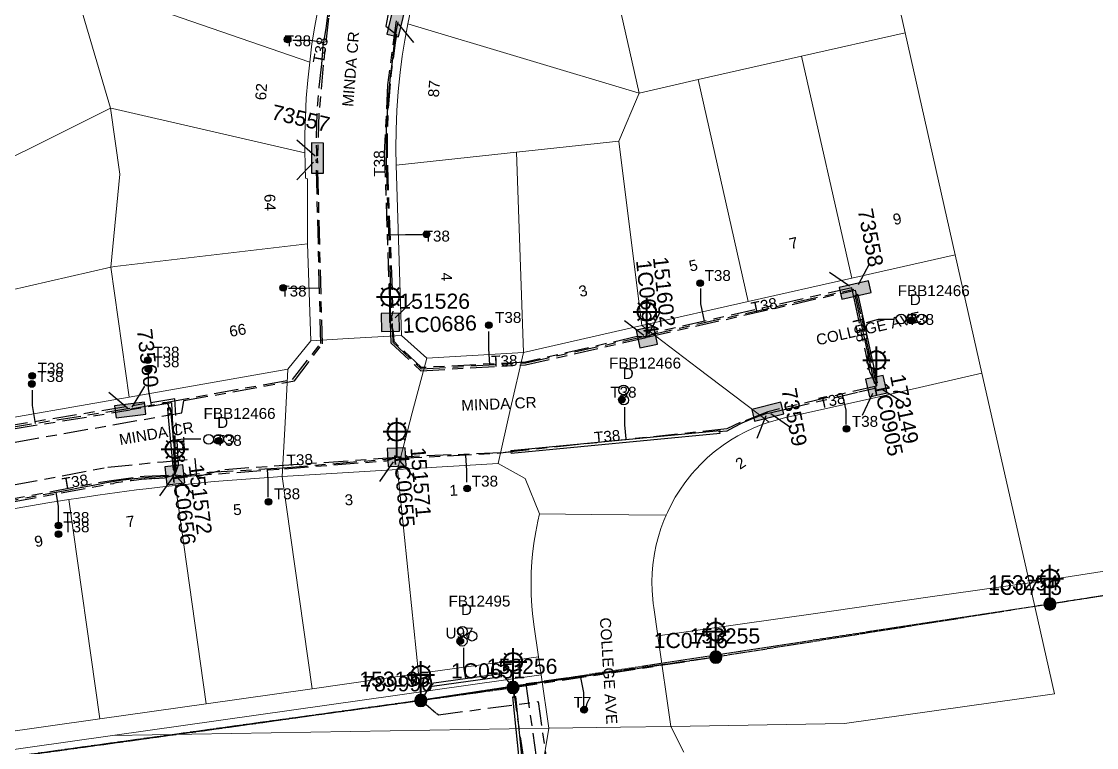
# Model space of a CAD drawing. Header units: metres. Extents: x 300268 to 302887, y 6172399 to 6173904.
# Drawn here: x 301423.8 to 301601.1, y 6173364.4 to 6173484.1 of the extents above; entities that cross this region are included whole.
import ezdxf
from ezdxf.enums import TextEntityAlignment as Align

# ---------------------------------------------------------------- set-up
doc = ezdxf.new("R2010")
doc.units = ezdxf.units.M
doc.linetypes.add('Cable Exist OH', pattern=[1, 1, 0])
doc.linetypes.add('Cable Exist UG', pattern=[8.2, 4, -1.2, 1.8, -1.2])
doc.layers.get('0').update_dxf_attribs({"color": 6})
doc.layers.add('Cadastre Land Parcels_SP_EXT', color=9, linetype='Continuous', lineweight=5)
doc.layers.add('Cadastre Roads_SP_EXT', color=9, linetype='Continuous', lineweight=5)
for name, color, linetype in [('Duct_SP_EXT', 7, 'Continuous'), ('Equip_SP_SL_EXT', 7, 'Continuous'), ('Mains_HV_EXT', 7, 'Continuous'), ('Mains_LV_EXT', 7, 'Continuous'), ('Mains_SL_EXT', 7, 'Continuous'), ('Mains_TR_EXT', 7, 'Continuous'), ('SupportsOH_SP_TR_HV_LV_SL_EXT', 7, 'Continuous'), ('SupportsUG_SP_LV_EXT', 7, 'Continuous'), ('SupportsUG_SP_LV_SL_EXT', 7, 'Continuous'), ('Trench_SP_EXT', 7, 'Continuous')]:
    doc.layers.add(name, color=color, linetype=linetype)
doc.styles.add('COLUMN_LABEL', font='arial.ttf')
doc.styles.add('iecARIAL', font='arial.ttf', dxfattribs={"height": 2})
doc.styles.add('POLE_LABEL', font='arial.ttf')
doc.styles.get("Standard").update_dxf_attribs({"font": 'arial.ttf'})

# ---------------------------------------------------------------- blocks, each defined once
blk = doc.blocks.new('COLUMN_EXT')
blk.add_hatch(color=256).paths.add_polyline_path([(-1.49, 1.48), (-1.49, -1.49), (1.48, -1.49), (1.48, 1.48)])
blk.add_lwpolyline([(-1.49, -1.49), (1.48, -1.49), (1.48, 1.48), (-1.49, 1.48)], close=True)
for tag, height, style, flags, p in [('ASSET_NUM', 2.5, 'COLUMN_LABEL', 8, (2, 2)), ('STRUCTURE_PLANT_NUMBER', 0.2, 'POLE_LABEL', 9, (1.81, 0.03)), ('STREET_CODE', 0.2, 'COLUMN_LABEL', 9, (1.81, -0.2))]:
    blk.add_attdef(tag, text='', height=height, dxfattribs=dict(style=style, flags=flags)).set_placement(p, align=Align.MIDDLE_LEFT)
at = {"flags": 9}
for tag, p in [('COLUMN_TYPE', (1.81, -0.4)), ('OWNED_BY', (1.81, -0.6)), ('STATE', (1.81, -0.8)), ('USAGE', (1.81, -1)), ('STREETNAME', (1.81, -1.6)), ('SUBURB', (1.81, -1.8)), ('LEGEND', (1.81, -1.2)), ('LOCATION', (1.81, -1.4)), ('NOTES', (1.81, -2))]:
    blk.add_attdef(tag, text='', height=0.2, dxfattribs=at).set_placement(p, align=Align.MIDDLE_LEFT)
at = {"flags": 1}
blk.add_attdef('Z', (1.81, -2.35), '', height=0.2, dxfattribs=at)
blk = doc.blocks.new('PILLAR_EXT')
blk.add_hatch(color=256).paths.add_polyline_path([(-2.475, 0.99), (-2.475, -0.99), (2.475, -0.99), (2.475, 0.99)])
blk.add_lwpolyline([(-2.475, -0.99), (2.475, -0.99), (2.475, 0.99), (-2.475, 0.99)], close=True)
at = {"style": 'iecARIAL', "flags": 8}
blk.add_attdef('ASSET_NUM', (1.5, 3.5), '', height=2.5, dxfattribs=at)
for tag, p, flags in [('OWNED_BY', (0, -0.2), 9), ('STATE', (0, -0.4), 9), ('SUPPORT_TYPE', (0, -0.6), 9), ('STREETNAME', (0, -1.8), 9), ('USAGE', (0, -0.8), 9), ('LEGEND', (0, -1), 9), ('LOCATION', (0, -1.2), 9), ('NOTES', (0, -1.4), 9), ('PARENT', (0, -1.6), 9), ('SUBURB', (0, -2), 1)]:
    blk.add_attdef(tag, p, '', height=0.2, dxfattribs=dict(flags=flags))
blk = doc.blocks.new('DUCT_EXT')
blk.add_circle((0, 0.8), 0.8)
at = {"flags": 1}
blk.add_attdef('Z', (0, 0), '', height=0.2, dxfattribs=at)
at = {"flags": 9}
for tag, p in [('DUCT_CODE', (0, 0)), ('XSECT_TYPE', (0, -0.2)), ('STATE', (0, -0.6)), ('FB_REFERENCE', (0, -0.4)), ('NOTES', (0, -0.8))]:
    blk.add_attdef(tag, text='', height=0.2, dxfattribs=at).set_placement(p, align=Align.MIDDLE_LEFT)
blk = doc.blocks.new('SL_LANTERN_EXT')
at = {"lineweight": 40}
for p, q in [((-1.46, 5.68), (-1.06, 5.28)), ((0, 1.97), (0, 6.47)), ((1.46, 5.68), (1.06, 5.28)), ((-2.25, 4.22), (2.25, 4.22)), ((-1.46, 2.76), (-1.06, 3.16)), ((0, 0), (0, 2.72)), ((1.46, 2.76), (1.06, 3.16))]:
    blk.add_line(p, q, dxfattribs=at)
blk.add_circle((0, 4.22), 1.5, dxfattribs=at)
at = {"style": 'iecARIAL', "flags": 8}
blk.add_attdef('ASSET_NUM', (1.5, 1.5), '', height=2.5, dxfattribs=at)
for tag, p, height, flags in [('OPERATING_VOLTAGE', (0.98, -1.65), 0.2, 9), ('ORIENTATION', (0.98, -1.85), 0.2, 9), ('CONSTRUCTED_VOLTAGE', (0.98, -0.65), 0.2, 9), ('CONTROL_TYPE', (0.98, -0.85), 0.2, 9), ('LANTERN_PURPOSE', (0.98, -1.05), 0.2, 9), ('LANTERN_TYPE', (0.98, -1.25), 0.2, 9), ('NO_PHASES', (0.98, -1.45), 0.2, 9), ('LNUMBER', (2.18, -3.25), 2.5, 8), ('OWNED_BY', (0.98, -2.05), 0.2, 9), ('STATE', (0.98, -2.25), 0.2, 9), ('USAGE', (0.98, -2.45), 0.2, 9), ('CEXIST', (0.98, -2.65), 0.2, 9), ('CNEW', (0.98, -2.85), 0.2, 9), ('CNUMBER', (0.98, -3.05), 0.2, 9), ('CREMOVE', (0.98, -3.25), 0.2, 9), ('CREPLACE', (0.98, -3.45), 0.2, 9), ('LKINGHEIGHT', (0.98, -3.65), 0.2, 9), ('LBRACKET', (0.98, -3.85), 0.2, 9), ('LBRACKETVOCAB', (0.98, -4.05), 0.2, 9), ('LCATEGORY', (0.98, -4.25), 0.2, 9), ('LCHARGE1', (0.98, -4.45), 0.2, 9), ('LCHARGE1PERCENT', (0.98, -4.65), 0.2, 9), ('LCHARGE2', (0.98, -4.85), 0.2, 9), ('LCHARGE2PERCENT', (0.98, -5.05), 0.2, 9), ('LCHARGE3', (0.98, -5.25), 0.2, 9), ('LCHARGE3PERCENT', (0.98, -5.45), 0.2, 9), ('LEXIST', (0.98, -5.65), 0.2, 9), ('LLAMP', (0.98, -5.85), 0.2, 9), ('LLAMPVOCAB', (0.98, -6.05), 0.2, 9), ('LMAST', (0.98, -6.25), 0.2, 9), ('LMASTVOCAB', (0.98, -6.45), 0.2, 9), ('LNEW', (0.98, -6.65), 0.2, 9), ('LANTNUMBER', (0.98, -6.85), 0.2, 9), ('LOUTREACH', (0.98, -7.25), 0.2, 9), ('LOUTREACHVOCAB', (0.98, -7.45), 0.2, 9), ('LRATECODE', (0.98, -7.65), 0.2, 9), ('LREMOVE', (0.98, -7.85), 0.2, 9), ('LREPLACE', (0.98, -8.05), 0.2, 9), ('LTYPE', (0.98, -8.25), 0.2, 9), ('LTYPEVOCAB', (0.98, -8.45), 0.2, 9), ('LEGEND', (0.98, -8.65), 0.2, 9), ('LOCATION', (0.98, -8.85), 0.2, 9), ('NOTES', (0.98, -9.05), 0.2, 9), ('STREETNAME', (0.98, -9.25), 0.2, 9), ('SUBURB', (0.98, -9.45), 0.2, 1)]:
    blk.add_attdef(tag, p, '', height=height, dxfattribs=dict(flags=flags))
blk = doc.blocks.new('POLE_EXT')
blk.add_hatch(color=256).paths.add_polyline_path([(-1, 0, 1), (1, 0, 1)])
blk.add_lwpolyline([(-1, 0, 1), (1, 0, 1)], format="xyb", close=True)
for tag, height, flags, p in [('pNumber', 2.5, 8, (-17.84, 2.07)), ('OWNED_BY', 0.2, 9, (1.35, -0.4)), ('SPECIAL_USE', 0.2, 9, (1.35, -0.8)), ('STATE', 0.2, 9, (1.35, -1)), ('cLV', 0.2, 9, (1.35, -1.4)), ('hDepth', 0.2, 9, (1.35, -1.6)), ('hDia', 0.2, 9, (1.35, -1.8)), ('PARENT', 0.2, 9, (1.35, -0.6)), ('USAGE', 0.2, 9, (1.35, -1.2)), ('cHV', 0.2, 9, (1.35, -2)), ('cLinedev', 0.2, 9, (1.35, -3.4)), ('LBRACKET', 0.2, 9, (1.35, -2.2)), ('LExisting', 0.2, 9, (1.35, -2.4)), ('LANTNUMBER', 0.2, 9, (1.35, -2.6)), ('LOther', 0.2, 9, (1.35, -2.8)), ('LRemove', 0.2, 9, (1.35, -3)), ('LEGEND', 0.2, 9, (1.35, -3.2)), ('LOCATION', 0.2, 9, (1.35, -3.6)), ('pExisting', 0.2, 9, (1.35, -3.8)), ('pFooting', 0.2, 9, (1.35, -4.4)), ('pNew', 0.2, 9, (1.35, -4.6)), ('pRelocate', 0.2, 9, (1.35, -5)), ('pRemove', 0.2, 9, (1.35, -5.2)), ('pReplace', 0.2, 9, (1.35, -5.4)), ('PFNUMBER', 0.2, 9, (1.35, -4)), ('NEWPFNUMBER', 0.2, 9, (1.35, -4.2)), ('pStay', 0.2, 9, (1.35, -5.6)), ('pType', 0.2, 9, (1.35, -5.8)), ('cspan', 0.2, 9, (1.35, -6)), ('STREETNAME', 0.2, 9, (1.35, -6.2)), ('SUBURB', 0.2, 9, (1.35, -6.4)), ('OPERATED_BY', 0.2, 9, (1.36, -7.01)), ('NOTES', 0.2, 9, (1.35, -6.6)), ('MAINTAINED_BY', 0.2, 9, (1.36, -6.81))]:
    blk.add_attdef(tag, text='', height=height, dxfattribs=dict(flags=flags)).set_placement(p, align=Align.MIDDLE_LEFT)
at = {"style": 'POLE_LABEL'}
for tag, height, flags, p in [('ASSET_NUM', 2.5, 8, (2, 2)), ('STRUCTURE_PLANT_NUMBER', 0.2, 9, (1.35, 0.03)), ('STREET_CODE', 0.2, 9, (1.35, -0.2))]:
    blk.add_attdef(tag, text='', height=height, dxfattribs=dict(at, flags=flags)).set_placement(p, align=Align.MIDDLE_LEFT)
at = {"flags": 1}
blk.add_attdef('Z', (1.35, -7.33), '', height=0.2, dxfattribs=at)
blk = doc.blocks.new('CABLE_LARGE_EXT')
h = blk.add_hatch(color=256)
edge = h.paths.add_edge_path()
edge.add_arc((0, 0.55), 0.55, 0, 360)
blk.add_circle((0, 0.55), 0.55)
at = {"flags": 1}
blk.add_attdef('Z', (0, 0), '', height=0.2, dxfattribs=at)
at = {"flags": 9}
for tag, p in [('COND_CODE', (0, 0)), ('STATE', (0, -0.4)), ('XSECT_SIZE', (0, -0.6)), ('FB_REFERENCE', (0, -0.2)), ('NOTES', (0, -0.8))]:
    blk.add_attdef(tag, text='', height=0.2, dxfattribs=at).set_placement(p, align=Align.MIDDLE_LEFT)

msp = doc.modelspace()

# ---------------------------------------------------------------- linework, layer by layer
at = {"layer": 'Cadastre Land Parcels_SP_EXT', "linetype": 'Continuous'}
for points in [[(301622.26, 6173677.6), (301599.79, 6173672.53), (301583.69, 6173668.9), (301566.73, 6173665.08), (301548.19, 6173660.89), (301530.22, 6173656.23), (301534.85, 6173635.74), (301539.35, 6173615.79), (301543.32, 6173598.24), (301547.25, 6173580.82), (301551.87, 6173560.34), (301555.08, 6173546.11), (301560.41, 6173522.53), (301561.04, 6173519.74), (301565.77, 6173498.77), (301569.51, 6173482.18), (301577.77, 6173445.6), (301582.18, 6173426.1), (301590, 6173391.53), (301698.33, 6173408.4)], [(301488.22, 6173487.07), (301487.48, 6173483.66), (301525.62, 6173472.27), (301521.88, 6173488.85)], [(301164.85, 6173327.6), (301280.59, 6173343.99), (301280.59, 6173343.99), (301384.43, 6173358.7), (301438.78, 6173366.39), (301509.46, 6173376.4), (301509.04, 6173379.37), (301489.24, 6173376.57), (301471.74, 6173374.09), (301454.24, 6173371.61), (301436.71, 6173369.13), (301419.2, 6173366.65), (301401.55, 6173364.15), (301383.23, 6173361.56), (301364.29, 6173358.87), (301342.66, 6173355.81), (301323.85, 6173353.15), (301308.99, 6173351.04), (301298.1, 6173349.5), (301272.78, 6173345.48), (301249.11, 6173341.55), (301229.37, 6173338.29), (301198.67, 6173333.2), (301190.78, 6173331.9)]]:
    msp.add_lwpolyline(points, dxfattribs=at)
for points in [[(301471.68, 6173480.35), (301472.14, 6173483.31), (301472.68, 6173486.26), (301473.3, 6173489.19), (301474.01, 6173492.12), (301441.05, 6173504.81), (301438.3, 6173503.36), (301429.89, 6173498.91), (301432.25, 6173490.89), (301471.31, 6173477.38), (301471.68, 6173480.35)], [(301438.46, 6173469.78), (301432.25, 6173490.89), (301429.89, 6173498.91), (301422.81, 6173495.18), (301403.87, 6173463.57), (301404.65, 6173463.06), (301405.39, 6173462.49), (301406.09, 6173461.87), (301406.74, 6173461.2), (301407.34, 6173460.48), (301407.88, 6173459.72), (301408.36, 6173458.92), (301408.78, 6173458.08), (301409.14, 6173457.22), (301409.43, 6173456.33), (301409.66, 6173455.42), (301438.46, 6173469.78)], [(301535.37, 6173474.48), (301552.44, 6173478.33), (301569.51, 6173482.18), (301565.77, 6173498.77), (301534.56, 6173491.72), (301521.88, 6173488.85), (301525.62, 6173472.27), (301535.37, 6173474.48)], [(301470.5, 6173465.43), (301470.59, 6173468.42), (301470.75, 6173471.41), (301470.99, 6173474.4), (301471.31, 6173477.38), (301432.25, 6173490.89), (301438.46, 6173469.78), (301438.76, 6173469.71), (301470.51, 6173462.41), (301470.5, 6173465.43)], [(301505.44, 6173462.53), (301522.28, 6173464.34), (301525.62, 6173472.27), (301487.48, 6173483.66), (301486.99, 6173481), (301486.56, 6173478.33), (301486.21, 6173475.66), (301485.89, 6173472.52), (301485.67, 6173469.38), (301485.54, 6173466.23), (301485.51, 6173463.08), (301485.56, 6173460.38), (301505.44, 6173462.53)], [(301577.77, 6173445.6), (301569.51, 6173482.18), (301552.44, 6173478.33), (301560.7, 6173441.75), (301577.77, 6173445.6)], [(301560.7, 6173441.75), (301552.44, 6173478.33), (301535.37, 6173474.48), (301543.63, 6173437.9), (301560.7, 6173441.75)], [(301543.63, 6173437.9), (301535.37, 6173474.48), (301525.62, 6173472.27), (301522.28, 6173464.34), (301526.07, 6173433.93), (301543.63, 6173437.9)], [(301438.49, 6173443.55), (301440, 6173458.89), (301438.46, 6173469.78), (301409.66, 6173455.42), (301409.85, 6173454.21), (301409.91, 6173453.29), (301409.91, 6173452.36), (301409.84, 6173451.44), (301409.7, 6173450.53), (301409.5, 6173449.63), (301409.23, 6173448.75), (301408.89, 6173447.89), (301408.52, 6173447.04), (301408.2, 6173446.15), (301407.95, 6173445.25), (301407.76, 6173444.33), (301407.65, 6173443.41), (301407.61, 6173442.47), (301407.63, 6173441.53), (301407.73, 6173440.6), (301408.29, 6173436.63), (301438.49, 6173443.55)], [(301439.14, 6173443.7), (301470.97, 6173447.42), (301470.93, 6173458.1), (301470.62, 6173458.24), (301470.62, 6173458.34), (301470.61, 6173458.45), (301470.61, 6173458.58), (301470.6, 6173458.79), (301470.59, 6173459.05), (301470.58, 6173459.37), (301470.58, 6173459.6), (301470.57, 6173459.9), (301470.54, 6173460.74), (301470.51, 6173462.41), (301438.76, 6173469.71), (301438.46, 6173469.78), (301440, 6173458.89), (301438.49, 6173443.55), (301439.14, 6173443.7)], [(301526.07, 6173433.93), (301522.28, 6173464.34), (301505.44, 6173462.53), (301506.57, 6173429.53), (301526.07, 6173433.93)], [(301506.57, 6173429.53), (301505.44, 6173462.53), (301485.56, 6173460.38), (301486.47, 6173432.33), (301490.6, 6173428.57), (301506.57, 6173429.53)], [(301467.68, 6173426.74), (301471.49, 6173431.42), (301470.97, 6173447.42), (301439.14, 6173443.7), (301438.49, 6173443.55), (301441.52, 6173422.16), (301467.68, 6173426.74)], [(301441.52, 6173422.16), (301438.49, 6173443.55), (301408.29, 6173436.63), (301410.54, 6173420.79), (301415.04, 6173417.52), (301441.52, 6173422.16)], [(301555.1, 6173386.55), (301572.88, 6173389.1), (301590, 6173391.53), (301582.18, 6173426.1), (301565.16, 6173422.21), (301549.6, 6173418.72), (301547.09, 6173418.03), (301545.75, 6173417.56), (301544.44, 6173417.03), (301543.16, 6173416.43), (301541.91, 6173415.77), (301540.7, 6173415.04), (301539.52, 6173414.25), (301538.02, 6173413.11), (301536.94, 6173412.19), (301535.92, 6173411.22), (301534.94, 6173410.19), (301534.32, 6173409.48), (301533.15, 6173408), (301532.35, 6173406.84), (301531.6, 6173405.64), (301530.91, 6173404.4), (301530.29, 6173403.13), (301530.1, 6173402.7), (301529.73, 6173401.83), (301529.24, 6173400.5), (301528.82, 6173399.15), (301528.47, 6173397.78), (301528.19, 6173396.39), (301527.92, 6173394.52), (301527.8, 6173393.11), (301527.76, 6173391.7), (301527.79, 6173390.28), (301527.89, 6173388.87), (301527.95, 6173388.16), (301528.06, 6173387.46), (301528.72, 6173382.81), (301555.1, 6173386.55)], [(301489.24, 6173376.57), (301485.78, 6173410.23), (301466.79, 6173409.08), (301471.74, 6173374.09), (301489.24, 6173376.57)], [(301509.04, 6173379.37), (301508.29, 6173384.68), (301508.07, 6173386.5), (301507.96, 6173387.72), (301507.85, 6173389.56), (301507.82, 6173391.39), (301507.85, 6173393.23), (301507.95, 6173395.06), (301508.06, 6173396.28), (301508.28, 6173398.1), (301508.58, 6173399.92), (301508.93, 6173401.72), (301509.21, 6173402.91), (301506.85, 6173408.72), (301502.4, 6173411.23), (301485.78, 6173410.23), (301489.24, 6173376.57), (301509.04, 6173379.37)], [(301471.74, 6173374.09), (301466.79, 6173409.08), (301455.55, 6173408.24), (301449.15, 6173407.6), (301454.24, 6173371.61), (301471.74, 6173374.09)], [(301454.24, 6173371.61), (301449.15, 6173407.6), (301447.55, 6173407.42), (301444.35, 6173407.05), (301442.75, 6173406.85), (301441.16, 6173406.65), (301437.97, 6173406.22), (301436.37, 6173405.99), (301433.19, 6173405.52), (301431.6, 6173405.28), (301436.71, 6173369.13), (301454.24, 6173371.61)], [(301436.71, 6173369.13), (301431.6, 6173405.28), (301428.42, 6173404.76), (301423.66, 6173403.95), (301418.92, 6173403.06), (301415.76, 6173402.44), (301414.18, 6173402.12), (301419.2, 6173366.65), (301436.71, 6173369.13)], [(301594.13, 6173373.25), (301590, 6173391.53), (301572.88, 6173389.1), (301555.1, 6173386.55), (301528.72, 6173382.81), (301530.84, 6173367.86), (301559.5, 6173368.34), (301594.13, 6173373.25)], [(301509.46, 6173376.4), (301438.78, 6173366.39), (301510.72, 6173367.56), (301509.46, 6173376.4)]]:
    msp.add_lwpolyline(points, close=True, dxfattribs=at)
at = {"layer": 'Cadastre Roads_SP_EXT', "linetype": 'Continuous'}
for points in [[(302004.23, 6173572.36), (301992.61, 6173561.2), (301989.82, 6173563.17), (301979.56, 6173553.21), (301967.68, 6173544.52), (301948.05, 6173530.09), (301947.76, 6173529.82), (301910.9, 6173495.41), (301888.65, 6173477.45), (301865.27, 6173461.06), (301840.04, 6173447.83), (301814.2, 6173435.67), (301787.1, 6173426.18), (301758.96, 6173419.45), (301737.41, 6173416.44), (301698.33, 6173408.4), (301590, 6173391.53), (301594.13, 6173373.25), (301559.5, 6173368.34), (301530.84, 6173367.86), (301533, 6173363.61)], [(301472.68, 6173486.26), (301472.14, 6173483.31), (301471.68, 6173480.35), (301471.31, 6173477.38), (301470.99, 6173474.4), (301470.75, 6173471.41), (301470.59, 6173468.42), (301470.5, 6173465.43), (301470.51, 6173462.41), (301470.54, 6173460.74), (301470.57, 6173459.9), (301470.58, 6173459.6), (301470.58, 6173459.37), (301470.59, 6173459.05), (301470.6, 6173458.79), (301470.61, 6173458.58), (301470.61, 6173458.45), (301470.62, 6173458.34), (301470.62, 6173458.24), (301470.93, 6173458.1), (301470.97, 6173447.42), (301471.49, 6173431.42), (301477.66, 6173431.79), (301477.66, 6173431.79), (301486.47, 6173432.33), (301485.56, 6173460.38), (301485.51, 6173463.08), (301485.54, 6173466.23), (301485.67, 6173469.38), (301485.89, 6173472.52), (301486.21, 6173475.66), (301486.56, 6173478.33), (301486.99, 6173481), (301487.48, 6173483.66), (301488.22, 6173487.07)], [(301509.59, 6173360.57), (301510.72, 6173367.56), (301438.78, 6173366.39), (301384.43, 6173358.7)]]:
    msp.add_lwpolyline(points, dxfattribs=at)
for points in [[(301549.6, 6173418.72), (301565.16, 6173422.21), (301582.18, 6173426.1), (301577.77, 6173445.6), (301560.7, 6173441.75), (301543.63, 6173437.9), (301526.07, 6173433.93), (301535.33, 6173426.93), (301547.09, 6173418.03), (301549.6, 6173418.72)], [(301502.4, 6173411.23), (301504.45, 6173420.25), (301506.57, 6173429.53), (301490.6, 6173428.57), (301488.23, 6173419.54), (301485.78, 6173410.23), (301502.4, 6173411.23)], [(301415.76, 6173402.44), (301418.92, 6173403.06), (301423.66, 6173403.95), (301428.42, 6173404.76), (301431.6, 6173405.28), (301433.19, 6173405.52), (301436.37, 6173405.99), (301437.97, 6173406.22), (301441.16, 6173406.65), (301442.75, 6173406.85), (301444.35, 6173407.05), (301447.55, 6173407.42), (301449.15, 6173407.6), (301455.55, 6173408.24), (301466.79, 6173409.08), (301467.24, 6173417.92), (301467.68, 6173426.74), (301441.52, 6173422.16), (301415.04, 6173417.52), (301414.61, 6173409.83), (301414.18, 6173402.12), (301415.76, 6173402.44)], [(301528.72, 6173382.81), (301528.06, 6173387.46), (301527.95, 6173388.16), (301527.89, 6173388.87), (301527.79, 6173390.28), (301527.76, 6173391.7), (301527.8, 6173393.11), (301527.92, 6173394.52), (301528.19, 6173396.39), (301528.47, 6173397.78), (301528.82, 6173399.15), (301529.24, 6173400.5), (301529.73, 6173401.83), (301530.1, 6173402.7), (301517.81, 6173402.82), (301509.21, 6173402.91), (301508.93, 6173401.72), (301508.58, 6173399.92), (301508.28, 6173398.1), (301508.06, 6173396.28), (301507.95, 6173395.06), (301507.85, 6173393.23), (301507.82, 6173391.39), (301507.85, 6173389.56), (301507.96, 6173387.72), (301508.07, 6173386.5), (301508.29, 6173384.68), (301509.04, 6173379.37), (301509.46, 6173376.4), (301510.72, 6173367.56), (301522.56, 6173367.74), (301530.84, 6173367.86), (301528.72, 6173382.81)]]:
    msp.add_lwpolyline(points, close=True, dxfattribs=at)
at = {"layer": 'Duct_SP_EXT'}
for p, q in [((301561.23, 6173438.95), (301561.46, 6173439)), ((301561.23, 6173438.95), (301564.41, 6173424.43)), ((301561.7, 6173439.05), (301561.46, 6173439)), ((301561.7, 6173439.05), (301564.88, 6173424.53)), ((301564.41, 6173424.43), (301564.65, 6173424.48)), ((301564.88, 6173424.53), (301564.65, 6173424.48)), ((301447.85, 6173420.34), (301448.08, 6173420.36)), ((301447.85, 6173420.34), (301447.93, 6173419.4)), ((301448.32, 6173420.38), (301448.08, 6173420.36)), ((301448.32, 6173420.38), (301448.41, 6173419.45)), ((301447.93, 6173419.4), (301448.17, 6173419.42)), ((301447.93, 6173419.4), (301448.8, 6173410.17)), ((301448.41, 6173419.45), (301448.17, 6173419.42)), ((301448.41, 6173419.45), (301449.27, 6173410.21)), ((301504.47, 6173413.37), (301538.94, 6173416.67)), ((301504.52, 6173412.89), (301538.98, 6173416.19)), ((301538.94, 6173416.67), (301538.96, 6173416.43)), ((301538.98, 6173416.19), (301538.96, 6173416.43)), ((301504.47, 6173413.37), (301504.49, 6173413.13)), ((301504.52, 6173412.89), (301504.49, 6173413.13)), ((301448.8, 6173410.17), (301449.03, 6173410.19)), ((301449.27, 6173410.21), (301449.03, 6173410.19)), ((301491.42, 6173374.98), (301502.9, 6173376.57)), ((301491.48, 6173374.5), (301502.97, 6173376.1)), ((301502.9, 6173376.57), (301502.93, 6173376.33)), ((301502.97, 6173376.1), (301502.93, 6173376.33)), ((301491.42, 6173374.98), (301491.45, 6173374.74)), ((301491.48, 6173374.5), (301491.45, 6173374.74)), ((301504.82, 6173372.74), (301505.06, 6173372.76)), ((301507.42, 6173347.25), (301504.82, 6173372.74)), ((301505.3, 6173372.79), (301505.06, 6173372.76)), ((301507.9, 6173347.3), (301505.3, 6173372.79))]:
    msp.add_line(p, q, dxfattribs=at)
for points in [[(301468.55, 6173480.99), (301471.46, 6173480.99), (301473.76, 6173480.61)], [(301489.83, 6173448.92), (301487.09, 6173448.92), (301484.57, 6173448.83)], [(301467.81, 6173440.12), (301470.71, 6173440.12), (301472.91, 6173440.17)], [(301535.75, 6173440.04), (301535.75, 6173437.5), (301536.39, 6173434.66)], [(301567.52, 6173434.94), (301565.05, 6173434.94), (301563.07, 6173434.42)], [(301500.81, 6173432.98), (301500.81, 6173430.17), (301500.97, 6173427.46)], [(301444.69, 6173425.99), (301444.69, 6173423.5), (301445.18, 6173420.82)], [(301425.54, 6173423.3), (301425.54, 6173420.78), (301426.01, 6173417.78)], [(301559.76, 6173417.63), (301559.76, 6173420.02), (301559.21, 6173422.38)], [(301523.23, 6173420.47), (301523.23, 6173417.59), (301523.45, 6173415.3)], [(301453.37, 6173415.2), (301450.61, 6173415.2), (301448.94, 6173415.05)], [(301497.23, 6173408.12), (301497.23, 6173410.05), (301497.06, 6173412.53)], [(301464.48, 6173405.67), (301464.48, 6173408.29), (301464.36, 6173410.34)], [(301429.88, 6173401.62), (301429.88, 6173404.17), (301429.47, 6173406.43)], [(301496.68, 6173380.81), (301496.68, 6173377.71), (301496.98, 6173375.77)], [(301516.5, 6173370.98), (301516.5, 6173373.47), (301516.02, 6173375.95)]]:
    msp.add_lwpolyline(points, dxfattribs=at)
at = {"layer": 'Mains_HV_EXT', "linetype": 'Cable Exist OH'}
for points in [[(301626.65, 6173393.2), (301593.39, 6173388.04), (301538.28, 6173379.29), (301489.64, 6173372.16)], [(301489.64, 6173372.16), (301459.07, 6173367.85), (301402.29, 6173360.04), (301384.47, 6173357.64), (301262.19, 6173340.02), (301241.68, 6173336.71), (301183.45, 6173326.4), (301160.02, 6173322.85), (301113.68, 6173316.36), (301062.5, 6173309.86)], [(301489.64, 6173372.16), (301492.56, 6173369.78)]]:
    msp.add_lwpolyline(points, dxfattribs=at)
at = {"layer": 'Mains_HV_EXT', "linetype": 'Cable Exist UG'}
msp.add_lwpolyline([(301492.56, 6173369.78), (301509, 6173371.97), (301512.76, 6173344.89), (301536.16, 6173348.22), (301543.1, 6173287.69)], dxfattribs=at)
at = {"layer": 'Mains_LV_EXT', "linetype": 'Cable Exist UG'}
for points in [[(301475.96, 6173491.66), (301474.4, 6173484.62), (301473.54, 6173476.88), (301472.81, 6173468.94), (301472.6, 6173461.56)], [(301485.55, 6173484.16), (301484.16, 6173473.63), (301483.61, 6173462.38), (301484.59, 6173434.46)], [(301414.63, 6173413.32), (301450.2, 6173419.57), (301450.57, 6173421.58), (301468.8, 6173424.85), (301473.4, 6173430.91), (301472.6, 6173461.56)], [(301407.8, 6173454.63), (301407.51, 6173450.57), (301406.29, 6173447.35), (301405.59, 6173443.05), (301406.95, 6173432.78), (301408.08, 6173423.88), (301406.97, 6173423.25), (301407.11, 6173421.28), (301408.51, 6173420.52), (301408.59, 6173419.84), (301414.33, 6173415.62), (301441.7, 6173420.03)], [(301526.91, 6173432.01), (301561.28, 6173439.79)], [(301561.28, 6173439.79), (301564.76, 6173424.01)], [(301484.59, 6173434.46), (301484.71, 6173431.08), (301489.61, 6173426.5), (301506.92, 6173427.48), (301526.91, 6173432.01)], [(301564.76, 6173423.97), (301546.85, 6173419.74)], [(301449.07, 6173409.34), (301448.58, 6173421.23), (301441.7, 6173420.03)], [(301546.85, 6173419.74), (301542.31, 6173417.94), (301540.12, 6173416.91), (301502.81, 6173412.95), (301485.66, 6173412.24)], [(301414.38, 6173406.2), (301438.03, 6173410.59), (301447.12, 6173411.51), (301452.36, 6173412.01), (301452.63, 6173409.02), (301457.29, 6173410.24), (301485.66, 6173412.24)], [(301412.3, 6173403.55), (301438.21, 6173408.37), (301444.01, 6173409.13), (301449.07, 6173409.34)]]:
    msp.add_lwpolyline(points, dxfattribs=at)
at = {"layer": 'Mains_SL_EXT', "linetype": 'Cable Exist UG'}
for points in [[(301502.51, 6173510.23), (301501.82, 6173512.25), (301500.8, 6173512.72), (301492.63, 6173509.99), (301492.63, 6173509.99, 0.061441), (301483.86, 6173483.3), (301483.86, 6173483.3), (301485.64, 6173481.89), (301485.64, 6173481.89, 0.048744), (301484.12, 6173460.23), (301484.12, 6173460.23), (301485.02, 6173436.31), (301484.59, 6173434.46)], [(301412.3, 6173403.55), (301414.2, 6173403.42), (301438.94, 6173407.93), (301438.94, 6173407.93, -0.027489), (301445.67, 6173408.73), (301445.67, 6173408.73), (301447.37, 6173408.85), (301449.07, 6173409.34)]]:
    msp.add_lwpolyline(points, format="xyb", dxfattribs=at)
for points in [[(301564.76, 6173424.01), (301563.68, 6173426.3), (301561.16, 6173438.16), (301560.7, 6173440.15), (301528.45, 6173432.84), (301526.91, 6173432.01)], [(301526.91, 6173432.01), (301525.3, 6173432.12), (301506.91, 6173427.93), (301489.76, 6173427.01), (301485.21, 6173431.29), (301485.14, 6173432.99), (301484.59, 6173434.46)], [(301449.07, 6173409.34), (301449.66, 6173410.94), (301449.05, 6173421.85), (301414.49, 6173416.23), (301409.06, 6173420.11), (301408.97, 6173420.85), (301408.27, 6173422.33)], [(301449.07, 6173409.34), (301451.1, 6173409.12), (301467.13, 6173410.35), (301483.97, 6173411.67), (301485.66, 6173412.24)], [(301538.28, 6173379.29), (301506.94, 6173374.88), (301510.45, 6173350.16), (301533.38, 6173351.64), (301535.36, 6173337.03), (301542.07, 6173278.41), (301549.47, 6173276.92)], [(301504.84, 6173374.28), (301508.69, 6173348.04), (301530.76, 6173349.55), (301539.22, 6173275.64), (301549.47, 6173276.92)]]:
    msp.add_lwpolyline(points, dxfattribs=at)
at = {"layer": 'Mains_SL_EXT', "linetype": 'Cable Exist OH'}
for points in [[(301626.65, 6173393.2), (301593.39, 6173388.04)], [(301593.39, 6173388.04), (301538.28, 6173379.29)], [(301489.64, 6173372.16), (301504.84, 6173374.28)], [(301384.47, 6173357.64), (301489.64, 6173372.16)]]:
    msp.add_lwpolyline(points, dxfattribs=at)
at = {"layer": 'Mains_TR_EXT', "linetype": 'Cable Exist OH'}
msp.add_lwpolyline([(301629.74, 6173393.69), (301593.39, 6173388.04), (301489.64, 6173372.16), (301384.47, 6173357.64), (301262.19, 6173340.02), (301183.45, 6173326.44), (301113.68, 6173316.36), (301062.5, 6173309.86), (301010.14, 6173303.47), (300958.62, 6173297.12), (300907.32, 6173290.67), (300876.42, 6173261.87), (300824.69, 6173240.19), (300769.94, 6173216.6), (300716.03, 6173192.8), (300646.2, 6173148.05), (300608.39, 6173122.99), (300572.55, 6173086.91)], dxfattribs=at)
at = {"layer": 'Trench_SP_EXT', "linetype": 'Cable Exist UG'}
for points in [[(301475.67, 6173491.72), (301474.96, 6173488.81), (301474.34, 6173485.92), (301473.96, 6173482.92), (301473.49, 6173480), (301473.27, 6173477.04), (301473.27, 6173477.04, 0.042702), (301472.43, 6173461.72)], [(301448.13, 6173419.93), (301448.07, 6173420.73), (301448.07, 6173420.73, 0.353392), (301447.11, 6173421.18)]]:
    msp.add_lwpolyline(points, format="xyb", dxfattribs=at)
for points in [[(301485.83, 6173484.03), (301485.3, 6173481.21), (301484.98, 6173477.91), (301484.59, 6173474.98), (301484.29, 6173472.04), (301484.07, 6173469.08), (301483.94, 6173466.13), (301483.89, 6173463.17), (301483.92, 6173460.23), (301484.83, 6173434.73)], [(301488.47, 6173480.58), (301485.55, 6173484.16)], [(301469.17, 6173464.54), (301472.6, 6173461.56)], [(301447.49, 6173421.25), (301468.48, 6173425.08), (301473.14, 6173430.99), (301472.39, 6173461.34)], [(301469.17, 6173457.98), (301472.3, 6173461.25)], [(301563.64, 6173444.18), (301561.28, 6173439.79)], [(301557.04, 6173442.77), (301561.12, 6173439.9)], [(301527.17, 6173432.37), (301561.04, 6173439.94)], [(301561.28, 6173439.79), (301561.51, 6173438.82)], [(301488.27, 6173437.99), (301484.59, 6173434.46)], [(301523.2, 6173434.75), (301526.91, 6173432.01)], [(301529.06, 6173436.07), (301526.91, 6173432.01)], [(301484.89, 6173434.31), (301485.02, 6173431.21), (301489.7, 6173426.81), (301506.96, 6173427.8), (301526.84, 6173432.26)], [(301444.05, 6173423.95), (301441.7, 6173420.03)], [(301562.5, 6173419.18), (301564.76, 6173423.97)], [(301569.17, 6173421.25), (301564.76, 6173423.97)], [(301438.16, 6173422.96), (301441.7, 6173420.03)], [(301546.99, 6173419.52), (301549.78, 6173420.17), (301561.9, 6173423.01), (301564.78, 6173423.69)], [(301441.8, 6173420.21), (301447.49, 6173421.25)], [(301441.63, 6173420.27), (301415.11, 6173416.04), (301413.18, 6173415.68)], [(301546.86, 6173419.48), (301545.43, 6173419.03), (301543.99, 6173418.48), (301542.57, 6173417.86), (301541.19, 6173417.16), (301540.13, 6173416.55), (301538.74, 6173416.41)], [(301545.1, 6173415.4), (301546.85, 6173419.74)], [(301550.64, 6173417.09), (301546.85, 6173419.74)], [(301449.17, 6173409.04), (301454.71, 6173409.76), (301466.95, 6173410.49), (301485.53, 6173412.06)], [(301482.85, 6173408.22), (301485.66, 6173412.24)], [(301488.84, 6173408.57), (301485.66, 6173412.24)], [(301485.83, 6173412.06), (301502.65, 6173412.94), (301504.79, 6173413.16)], [(301449, 6173410.55), (301449.07, 6173409.34)], [(301448.92, 6173409.11), (301447.07, 6173409.02), (301444.74, 6173408.89), (301442.42, 6173408.68), (301440.12, 6173408.39), (301437.82, 6173408.01), (301435.61, 6173407.56), (301433.46, 6173407.21), (301431.3, 6173406.77), (301412.46, 6173403.28)], [(301446.58, 6173405.86), (301449.07, 6173409.34)], [(301451.88, 6173406.33), (301449.07, 6173409.34)], [(301504.84, 6173374.28), (301538.26, 6173379.32)], [(301502.78, 6173376.28), (301503.17, 6173376.31), (301504.84, 6173374.28)], [(301491.67, 6173374.78), (301491.21, 6173374.73), (301489.76, 6173372.27)], [(301505.09, 6173372.59), (301504.84, 6173374.28)]]:
    msp.add_lwpolyline(points, dxfattribs=at)

# ---------------------------------------------------------------- block references
at = {"layer": 'Duct_SP_EXT'}
for name, p in [('CABLE_LARGE_EXT', (301467.67, 6173480.55)), ('CABLE_LARGE_EXT', (301490.58, 6173448.43)), ('CABLE_LARGE_EXT', (301466.93, 6173439.6)), ('CABLE_LARGE_EXT', (301535.7, 6173440.39)), ('CABLE_LARGE_EXT', (301500.85, 6173433.46)), ('DUCT_EXT', (301568.85, 6173434.24)), ('DUCT_EXT', (301570.55, 6173434.24)), ('CABLE_LARGE_EXT', (301570.56, 6173434.27)), ('DUCT_EXT', (301572.25, 6173434.24)), ('CABLE_LARGE_EXT', (301444.62, 6173427.68)), ('CABLE_LARGE_EXT', (301425.54, 6173425.1)), ('CABLE_LARGE_EXT', (301444.7, 6173426.2)), ('CABLE_LARGE_EXT', (301425.49, 6173423.77)), ('DUCT_EXT', (301523.07, 6173422.52)), ('CABLE_LARGE_EXT', (301522.8, 6173421.18)), ('DUCT_EXT', (301523.11, 6173420.85)), ('CABLE_LARGE_EXT', (301559.84, 6173416.36)), ('DUCT_EXT', (301454.63, 6173414.38)), ('DUCT_EXT', (301456.29, 6173414.4)), ('CABLE_LARGE_EXT', (301456.29, 6173414.4)), ('DUCT_EXT', (301457.96, 6173414.41)), ('CABLE_LARGE_EXT', (301497.27, 6173406.53)), ('CABLE_LARGE_EXT', (301464.5, 6173404.33)), ('CABLE_LARGE_EXT', (301429.89, 6173400.43)), ('CABLE_LARGE_EXT', (301429.87, 6173399)), ('DUCT_EXT', (301496.5, 6173382.76)), ('DUCT_EXT', (301498.09, 6173381.95)), ('CABLE_LARGE_EXT', (301496.14, 6173381.39)), ('DUCT_EXT', (301496.46, 6173381.12)), ('CABLE_LARGE_EXT', (301516.55, 6173370.08))]:
    msp.add_blockref(name, p, dxfattribs=at)
at = {"layer": 'Equip_SP_SL_EXT'}
ref = msp.add_blockref('SL_LANTERN_EXT', (301526.9, 6173432.01), dxfattribs=at)
ref.add_attrib('ASSET_NUM', '151602', dxfattribs={"layer": '0', "height": 2.5, "rotation": 276.1328, "style": 'iecARIAL'}).set_placement((301528.4, 6173433.51), align=Align.BOTTOM_RIGHT)
ref = msp.add_blockref('SL_LANTERN_EXT', (301484.59, 6173434.46), dxfattribs=at)
ref.add_attrib('ASSET_NUM', '151526', dxfattribs={"layer": '0', "height": 2.5, "style": 'iecARIAL'}).set_placement((301486.09, 6173435.96), align=Align.BOTTOM_LEFT)
ref = msp.add_blockref('SL_LANTERN_EXT', (301564.76, 6173424.01), dxfattribs=at)
ref.add_attrib('ASSET_NUM', '173149', dxfattribs={"layer": '0', "height": 2.5, "rotation": 281.6122, "style": 'iecARIAL'}).set_placement((301566.26, 6173425.51), align=Align.BOTTOM_LEFT)
ref = msp.add_blockref('SL_LANTERN_EXT', (301485.66, 6173412.24), dxfattribs=at)
ref.add_attrib('ASSET_NUM', '151571', dxfattribs={"layer": '0', "height": 2.5, "rotation": 274.7013, "style": 'iecARIAL'}).set_placement((301487.16, 6173413.74), align=Align.BOTTOM_LEFT)
ref = msp.add_blockref('SL_LANTERN_EXT', (301449.07, 6173409.34), dxfattribs=at)
ref.add_attrib('ASSET_NUM', '151572', dxfattribs={"layer": '0', "height": 2.5, "rotation": 277.0527, "style": 'iecARIAL'}).set_placement((301450.57, 6173410.84), align=Align.BOTTOM_LEFT)
ref = msp.add_blockref('SL_LANTERN_EXT', (301593.39, 6173388.04), dxfattribs=at)
ref.add_attrib('ASSET_NUM', '153254', dxfattribs={"layer": '0', "height": 2.5, "style": 'iecARIAL'}).set_placement((301594.89, 6173389.54), align=Align.BOTTOM_RIGHT)
ref = msp.add_blockref('SL_LANTERN_EXT', (301538.28, 6173379.29), dxfattribs=at)
ref.add_attrib('ASSET_NUM', '153255', dxfattribs={"layer": '0', "height": 2.5, "style": 'iecARIAL'}).set_placement((301539.78, 6173380.79), align=Align.BOTTOM_CENTER)
ref = msp.add_blockref('SL_LANTERN_EXT', (301504.84, 6173374.28), dxfattribs=at)
ref.add_attrib('ASSET_NUM', '153256', dxfattribs={"layer": '0', "height": 2.5, "style": 'iecARIAL'}).set_placement((301506.34, 6173375.78), align=Align.BOTTOM_CENTER)
ref = msp.add_blockref('SL_LANTERN_EXT', (301489.64, 6173372.16), dxfattribs=at)
ref.add_attrib('ASSET_NUM', '153195', dxfattribs={"layer": '0', "height": 2.5, "style": 'iecARIAL'}).set_placement((301491.14, 6173373.66), align=Align.BOTTOM_RIGHT)
at = {"layer": 'SupportsOH_SP_TR_HV_LV_SL_EXT'}
ref = msp.add_blockref('POLE_EXT', (301593.39, 6173388.04), dxfattribs=at)
ref.add_attrib('ASSET_NUM', '1C0715', dxfattribs={"layer": '0', "height": 2.5, "style": 'POLE_LABEL'}).set_placement((301595.39, 6173388.79), align=Align.BOTTOM_RIGHT)
ref = msp.add_blockref('POLE_EXT', (301538.28, 6173379.29), dxfattribs=at)
ref.add_attrib('ASSET_NUM', '1C0716', dxfattribs={"layer": '0', "height": 2.5, "style": 'POLE_LABEL'}).set_placement((301540.28, 6173380.04), align=Align.BOTTOM_RIGHT)
ref = msp.add_blockref('POLE_EXT', (301504.84, 6173374.28), dxfattribs=at)
ref.add_attrib('ASSET_NUM', '1C0651', dxfattribs={"layer": '0', "height": 2.5, "style": 'POLE_LABEL'}).set_placement((301506.84, 6173375.03), align=Align.BOTTOM_RIGHT)
ref = msp.add_blockref('POLE_EXT', (301489.64, 6173372.16), dxfattribs=at)
ref.add_attrib('ASSET_NUM', '789990', dxfattribs={"layer": '0', "height": 2.5, "style": 'POLE_LABEL'}).set_placement((301491.64, 6173372.91), align=Align.BOTTOM_RIGHT)
at = {"layer": 'SupportsUG_SP_LV_EXT'}
ref = msp.add_blockref('PILLAR_EXT', (301485.55, 6173484.16), dxfattribs=dict(at, rotation=76.38073087996759))
ref.add_attrib('ASSET_NUM', '73543', dxfattribs={"layer": '0', "height": 2.5, "rotation": 341.9581, "style": 'iecARIAL'}).set_placement((301487.05, 6173487.66), align=Align.BOTTOM_LEFT)
ref = msp.add_blockref('PILLAR_EXT', (301472.6, 6173461.56), dxfattribs=dict(at, rotation=269.8368329773148))
ref.add_attrib('ASSET_NUM', '73557', dxfattribs={"layer": '0', "height": 2.5, "rotation": 346.8678, "style": 'iecARIAL'}).set_placement((301474.1, 6173465.06), align=Align.BOTTOM_RIGHT)
ref = msp.add_blockref('PILLAR_EXT', (301561.28, 6173439.79), dxfattribs=dict(at, rotation=192.7933264859723))
ref.add_attrib('ASSET_NUM', '73558', dxfattribs={"layer": '0', "height": 2.5, "rotation": 280.9405, "style": 'iecARIAL'}).set_placement((301562.78, 6173443.29), align=Align.BOTTOM_RIGHT)
ref = msp.add_blockref('PILLAR_EXT', (301441.7, 6173420.03), dxfattribs=dict(at, rotation=186.8136206261006))
ref.add_attrib('ASSET_NUM', '73560', dxfattribs={"layer": '0', "height": 2.5, "rotation": 276.7556, "style": 'iecARIAL'}).set_placement((301443.2, 6173423.53), align=Align.BOTTOM_RIGHT)
ref = msp.add_blockref('PILLAR_EXT', (301546.85, 6173419.74), dxfattribs=dict(at, rotation=13.93760762212523))
ref.add_attrib('ASSET_NUM', '73559', dxfattribs={"layer": '0', "height": 2.5, "rotation": 280.9405, "style": 'iecARIAL'}).set_placement((301548.35, 6173423.24), align=Align.BOTTOM_LEFT)
at = {"layer": 'SupportsUG_SP_LV_SL_EXT'}
ref = msp.add_blockref('COLUMN_EXT', (301526.91, 6173432.01), dxfattribs=dict(at, rotation=191.5616309286678))
ref.add_attrib('ASSET_NUM', '1C0654', dxfattribs={"layer": '0', "height": 2.5, "rotation": 276.1328, "style": 'COLUMN_LABEL'}).set_placement((301528.91, 6173432.76), align=Align.TOP_RIGHT)
ref = msp.add_blockref('COLUMN_EXT', (301484.59, 6173434.46), dxfattribs=dict(at, rotation=90.90373248204008))
ref.add_attrib('ASSET_NUM', '1C0686', dxfattribs={"layer": '0', "height": 2.5, "rotation": 2.1089, "style": 'COLUMN_LABEL'}).set_placement((301486.59, 6173435.21), align=Align.TOP_LEFT)
ref = msp.add_blockref('COLUMN_EXT', (301564.76, 6173423.97), dxfattribs=dict(at, rotation=12.25793187667733))
ref.add_attrib('ASSET_NUM', '1C0905', dxfattribs={"layer": '0', "height": 2.5, "rotation": 281.6122, "style": 'COLUMN_LABEL'}).set_placement((301566.76, 6173424.72), align=Align.TOP_LEFT)
ref = msp.add_blockref('COLUMN_EXT', (301485.66, 6173412.24), dxfattribs=dict(at, rotation=2.386159954490152))
ref.add_attrib('ASSET_NUM', '1C0655', dxfattribs={"layer": '0', "height": 2.5, "rotation": 274.6977, "style": 'COLUMN_LABEL'}).set_placement((301487.66, 6173412.99), align=Align.TOP_LEFT)
ref = msp.add_blockref('COLUMN_EXT', (301449.07, 6173409.34), dxfattribs=dict(at, rotation=6.675585838478259))
ref.add_attrib('ASSET_NUM', '1C0656', dxfattribs={"layer": '0', "height": 2.5, "rotation": 277.0478, "style": 'COLUMN_LABEL'}).set_placement((301451.07, 6173410.09), align=Align.TOP_LEFT)

# ---------------------------------------------------------------- texts
at = {"layer": 'Cadastre Land Parcels_SP_EXT'}
for s, rotation, p in [('62', 86.4018, (301464.11, 6173471.03)), ('87', 85.7743, (301492.6, 6173471.51)), ('64', 271.5524, (301463.82, 6173455.61)), ('9', 12.6847, (301567.71, 6173450.49)), ('7', 12.8206, (301550.63, 6173446.51)), ('5', 12.6808, (301534.09, 6173442.82)), ('4', 272.1471, (301492.96, 6173442.65)), ('3', 12.7645, (301515.91, 6173438.63)), ('66', 10.1745, (301458.21, 6173432.05)), ('2', 32.7912, (301542.26, 6173410.16)), ('3', 3.344, (301477.12, 6173404.29)), ('1', 3.343, (301494.4, 6173405.85)), ('5', 4.664, (301458.74, 6173402.66)), ('7', 7.219, (301441.16, 6173400.69)), ('9', 10.28, (301426.08, 6173397.4))]:
    msp.add_text(s, height=1.8, rotation=rotation, dxfattribs=at).set_placement(p)
at = {"layer": 'Cadastre Roads_SP_EXT'}
for s, rotation, p in [('MINDA CR', 85.3024, (301478.46, 6173469.95)), ('COLLEGE AVE', 12.7295, (301555.06, 6173430.66)), ('MINDA CR', 2.4221, (301496.34, 6173419.88)), ('MINDA CR', 9.8126, (301440.05, 6173414.23)), ('COLLEGE AVE', 273.6128, (301519.15, 6173385.76))]:
    msp.add_text(s, height=1.8, rotation=rotation, dxfattribs=at).set_placement(p)
at = {"layer": 'Duct_SP_EXT'}
for s, p in [('T38', (301467.19, 6173479.98)), ('T38', (301490.1, 6173447.79)), ('T38', (301536.43, 6173441.29)), ('T38', (301466.46, 6173438.73)), ('FBB12466', (301568.28, 6173438.79)), ('D', (301570.28, 6173437.31)), ('T38', (301501.88, 6173434.38)), ('T38', (301569.94, 6173434.05)), ('T38', (301445.5, 6173428.67)), ('T38', (301426.44, 6173426.01)), ('T38', (301445.5, 6173427.07)), ('FBB12466', (301520.67, 6173426.86)), ('T38', (301426.38, 6173424.65)), ('D', (301522.92, 6173425.13)), ('T38', (301520.88, 6173422.05)), ('FBB12466', (301453.8, 6173418.56)), ('D', (301456.05, 6173417.07)), ('T38', (301560.72, 6173417.25)), ('T38', (301455.77, 6173414.12)), ('T38', (301498.04, 6173407.4)), ('T38', (301465.4, 6173405.32)), ('T38', (301430.63, 6173401.41)), ('T38', (301430.66, 6173399.87)), ('FB12495', (301494.2, 6173387.63)), ('D', (301496.25, 6173386.23)), ('U97', (301493.71, 6173382.37)), ('T7', (301514.82, 6173370.95))]:
    msp.add_text(s, height=1.8, dxfattribs=at).set_placement(p)
at = {"layer": 'Mains_LV_EXT'}
for rotation, p in [(79.7139, (301473.57, 6173477.03)), (90.3209, (301483.7, 6173458.5)), (11.6209, (301544.32, 6173435.95)), (282.7337, (301560.68, 6173435.33)), (2.1089, (301501.28, 6173427.16)), (12.2451, (301555.52, 6173420.26)), (271.4072, (301448.83, 6173415.6)), (4.9455, (301518.29, 6173414.6)), (2.21, (301467.54, 6173410.84)), (9.4979, (301430.62, 6173406.99))]:
    msp.add_text('T38', height=1.8, rotation=rotation, dxfattribs=at).set_placement(p)

doc.saveas('drawing.dxf')
